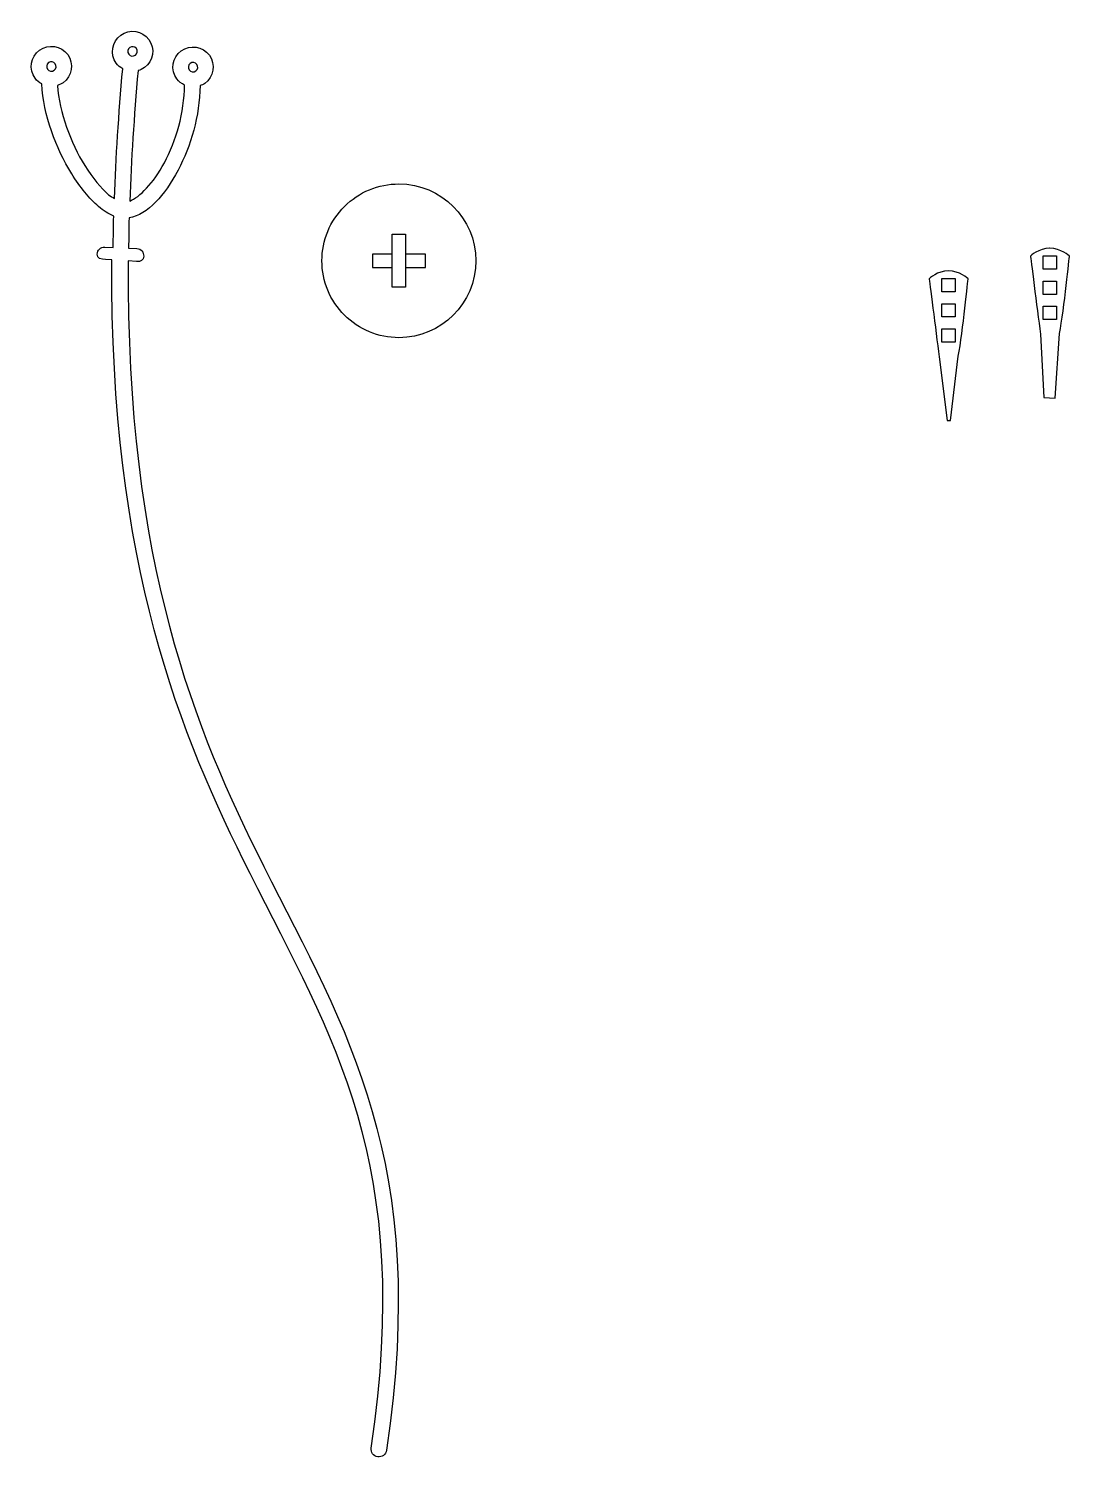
# Model space of a CAD drawing. Extents: x 39 to 274, y 24 to 348.
import ezdxf

# ---------------------------------------------------------------- set-up
doc = ezdxf.new("R2010")
doc.units = 0
doc.layers.add('Layer_1', color=7, linetype='CONTINUOUS')

msp = doc.modelspace()

# ---------------------------------------------------------------- linework, layer by layer
at = {"layer": 'Layer_1', "color": 7}
for p, q in [((61.695174, 343.242583), (61.695174, 343.242583)), ((41.254643, 342.657026), (41.254634, 342.657146)), ((43.311873, 339.825584), (43.311873, 339.825584)), ((75.383105, 339.66796), (75.383105, 339.66796)), ((56.024054, 298.025311), (57.940884, 297.935653)), ((57.629443, 295.144143), (56.184008, 295.194968)), ((63.200886, 294.773555), (61.314105, 294.913889)), ((61.423535, 297.77433), (63.312647, 297.686263))]:
    msp.add_line(p, q, dxfattribs=at)
at = {"layer": 'Layer_1', "color": 1}
for p, q in [((121.11612, 288.926257), (121.11612, 300.926257)), ((121.11612, 300.926257), (124.11612, 300.926257)), ((124.11612, 300.926257), (124.11612, 288.926257)), ((140.03694, 294.926257), (140.03694, 294.926257)), ((268.530972, 296.039829), (271.530966, 296.039829)), ((268.530972, 293.039836), (268.530972, 296.039829)), ((269.974161, 297.790841), (269.974131, 297.790841)), ((271.530966, 296.039829), (271.530966, 293.039836)), ((247.043764, 292.663301), (247.043734, 292.663301)), ((271.530966, 293.039836), (268.530972, 293.039836)), ((124.11612, 288.926257), (121.11612, 288.926257)), ((245.600572, 290.912289), (248.600566, 290.912289)), ((245.600572, 287.912296), (245.600572, 290.912289)), ((248.600566, 290.912289), (248.600566, 287.912296)), ((268.530972, 290.328053), (271.530966, 290.328053)), ((268.530972, 287.328061), (268.530972, 290.328053)), ((271.530966, 290.328053), (271.530966, 287.328061)), ((248.600566, 287.912296), (245.600572, 287.912296)), ((245.600572, 285.200513), (248.600566, 285.200513)), ((245.600572, 282.200521), (245.600572, 285.200513)), ((248.600566, 285.200513), (248.600566, 282.200521)), ((271.530966, 287.328061), (268.530972, 287.328061)), ((248.600566, 282.200521), (245.600572, 282.200521)), ((268.530972, 284.616276), (271.530966, 284.616276)), ((268.530972, 281.616284), (268.530972, 284.616276)), ((271.530966, 284.616276), (271.530966, 281.616284)), ((245.600572, 279.488736), (248.600566, 279.488736)), ((245.600572, 276.488744), (245.600572, 279.488736)), ((248.600566, 279.488736), (248.600566, 276.488744)), ((271.530966, 281.616284), (268.530972, 281.616284)), ((248.600566, 276.488744), (245.600572, 276.488744)), ((267.881751, 278.311379), (268.662808, 263.973193)), ((271.253729, 263.771595), (272.221531, 278.421899)), ((244.951354, 273.183839), (246.766744, 258.72513)), ((247.507784, 258.72513), (249.291134, 273.294359)), ((268.662808, 263.973193), (271.253729, 263.771595)), ((246.766744, 258.72513), (247.507784, 258.72513))]:
    msp.add_line(p, q, dxfattribs=at)
at = {"layer": 'Layer_1', "color": 5}
for p, q in [((116.615974, 296.426165), (116.615974, 293.426348)), ((121.11596, 296.426165), (116.615974, 296.426165)), ((121.11596, 293.426348), (121.11596, 296.426165)), ((124.116293, 296.426165), (124.116293, 293.426348)), ((128.616276, 296.426165), (124.116293, 296.426165)), ((128.616276, 293.426348), (128.616276, 296.426165)), ((116.615974, 293.426348), (121.11596, 293.426348)), ((124.116293, 293.426348), (128.616276, 293.426348))]:
    msp.add_line(p, q, dxfattribs=at)
at = {"layer": 'Layer_1', "color": 7}
for points in [[(59.637925, 346.074143), (61.660355, 347.543527), (64.542605, 347.085628), (66.01198, 345.063197)], [(41.254634, 342.657146), (43.277054, 344.126529), (46.159307, 343.66863), (47.628694, 341.64619)], [(58.62812, 339.698512), (57.158747, 341.720943), (57.615485, 344.604766), (59.637925, 346.074143)], [(61.695174, 343.242583), (61.203028, 342.88502), (61.10212, 342.247899), (61.459682, 341.755751)], [(63.18043, 343.00595), (62.822857, 343.498094), (62.18732, 343.600155), (61.695174, 343.242583)], [(66.01198, 345.063197), (67.481365, 343.040768), (67.026191, 340.158093), (65.003762, 338.688709)], [(73.325856, 342.49952), (75.348286, 343.968895), (78.232121, 343.512148), (79.701496, 341.489717)], [(40.244831, 336.281384), (38.775454, 338.303824), (39.232234, 341.187645), (41.254643, 342.657026)], [(44.797131, 339.588941), (44.439568, 340.081087), (43.804021, 340.183147), (43.311873, 339.825584)], [(47.628694, 341.64619), (49.098079, 339.623762), (48.642904, 336.741087), (46.620462, 335.2717)], [(61.459682, 341.755751), (61.817243, 341.263614), (62.454367, 341.162697), (62.946512, 341.520269)], [(62.946512, 341.520269), (63.438649, 341.87783), (63.537992, 342.513803), (63.18043, 343.00595)], [(72.317634, 336.125032), (70.848259, 338.147462), (71.303423, 341.030135), (73.325856, 342.49952)], [(76.869936, 339.432468), (76.512373, 339.924615), (75.875251, 340.025523), (75.383105, 339.66796)], [(79.701496, 341.489717), (81.170871, 339.467286), (80.71298, 336.585047), (78.690541, 335.11566)], [(43.311873, 339.825584), (42.819727, 339.468022), (42.718829, 338.830902), (43.076391, 338.338754)], [(43.076391, 338.338754), (43.433944, 337.846606), (44.071075, 337.7457), (44.563213, 338.10326)], [(44.563213, 338.10326), (45.05537, 338.460825), (45.154691, 339.096804), (44.797131, 339.588941)], [(58.219741, 309.045702), (58.566234, 318.320089), (59.149703, 328.051236), (60.07828, 338.436892)], [(60.07828, 338.436892), (59.525024, 338.747063), (59.022018, 339.156365), (58.62812, 339.698512)], [(63.557285, 338.031293), (62.622589, 327.562114), (62.031564, 317.758993), (61.687161, 308.443383)], [(65.003762, 338.688709), (64.558951, 338.365539), (64.061162, 338.171968), (63.557285, 338.031293)], [(75.383105, 339.66796), (74.890968, 339.310399), (74.791636, 338.674418), (75.149186, 338.18228)], [(75.149186, 338.18228), (75.506759, 337.690135), (76.141154, 337.58966), (76.633292, 337.947221)], [(76.633292, 337.947221), (77.125438, 338.304783), (77.227498, 338.940322), (76.869936, 339.432468)], [(41.759895, 334.996908), (41.18207, 335.309356), (40.65313, 335.719406), (40.244831, 336.281384)], [(48.529353, 314.641009), (44.931691, 320.446339), (42.139857, 327.918855), (41.759895, 334.996908)], [(46.620462, 335.2717), (46.21641, 334.978138), (45.761183, 334.817071), (45.306561, 334.6744)], [(45.306561, 334.6744), (45.759988, 328.544326), (48.273156, 321.698073), (51.503393, 316.48564)], [(69.525652, 317.119908), (72.174599, 322.093676), (74.048757, 328.505409), (74.101165, 334.743489)], [(74.101165, 334.743489), (73.419507, 335.058314), (72.785815, 335.48063), (72.317634, 336.125032)], [(77.590645, 334.615893), (77.517125, 327.721566), (75.497949, 320.889577), (72.613919, 315.474402)], [(78.690541, 335.11566), (78.351973, 334.869672), (77.966787, 334.755612), (77.590645, 334.615893)], [(54.634993, 307.220895), (52.486891, 309.037256), (50.408752, 311.608341), (48.529353, 314.641009)], [(51.503393, 316.48564), (53.236366, 313.689265), (55.15256, 311.36841), (56.895749, 309.894418)], [(72.613919, 315.474402), (69.571572, 309.761969), (65.834385, 305.424812), (61.520785, 304.638437)], [(61.687161, 308.443383), (63.846744, 309.358483), (67.045748, 312.463526), (69.525652, 317.119908)], [(56.895749, 309.894418), (57.384592, 309.481074), (57.782246, 309.31083), (58.219741, 309.045702)], [(58.039354, 305.063886), (56.867382, 305.535744), (55.728818, 306.295994), (54.634993, 307.220895)], [(57.940884, 297.935653), (57.975014, 300.314591), (57.966824, 302.610306), (58.039354, 305.063886)], [(61.513685, 304.638202), (61.443795, 302.269967), (61.457425, 300.07119), (61.423535, 297.77433)], [(61.520785, 304.638437), (61.518785, 304.638069), (61.515685, 304.638352), (61.513685, 304.638202)], [(54.303919, 296.411952), (54.348959, 297.377005), (55.058982, 298.069774), (56.024054, 298.025311)], [(56.184008, 295.194968), (55.218967, 295.240004), (54.259456, 295.44688), (54.303919, 296.411952)], [(88.909965, 156.13313), (73.23412, 187.34782), (57.165347, 225.69206), (57.629443, 295.144143)], [(61.314105, 294.913889), (60.828235, 226.145848), (76.452289, 188.74179), (92.039159, 157.70426)], [(64.834954, 295.939573), (64.789914, 294.974531), (64.165959, 294.729093), (63.200886, 294.773555)], [(63.312647, 297.686263), (64.27768, 297.641225), (64.879417, 296.904645), (64.834954, 295.939573)], [(116.35622, 25.92809), (126.0081, 90.69752), (107.69702, 118.72316), (88.909965, 156.13313)], [(92.039159, 157.70426), (110.73351, 120.47889), (129.58895, 90.97364), (119.81904, 25.41179)], [(117.82969, 23.93987), (116.87379, 24.08203), (116.21412, 24.97216), (116.35622, 25.92809)], [(119.81904, 25.41179), (119.67609, 24.45601), (118.78548, 23.79705), (117.82969, 23.93987)]]:
    msp.add_open_spline(points, degree=3, dxfattribs=at)
at = {"layer": 'Layer_1', "color": 1}
for points in [[(110.297751, 307.244635), (113.564788, 310.511671), (117.995842, 312.347072), (122.61613, 312.347071)], [(122.61613, 312.347071), (132.237378, 312.347068), (140.03694, 304.547505), (140.03694, 294.926257)], [(105.19531, 294.926257), (105.19531, 299.546545), (107.030713, 303.977598), (110.297751, 307.244635)], [(110.29775, 282.607879), (107.030713, 285.874916), (105.19531, 290.305969), (105.19531, 294.926257)], [(140.03694, 294.926257), (140.03694, 285.305008), (132.237379, 277.505445), (122.61613, 277.505442)], [(269.974131, 297.790841), (267.555441, 297.778146), (265.611601, 295.990231), (265.611601, 295.990231)], [(265.611601, 295.990231), (265.611601, 295.990231), (267.143781, 284.18868), (267.881751, 278.311379)], [(270.030961, 297.790841), (270.011961, 297.790891), (269.993061, 297.790891), (269.974161, 297.790841)], [(274.450331, 295.990231), (274.450331, 295.990231), (272.471881, 297.790818), (270.030961, 297.790841)], [(272.221531, 278.421899), (273.257211, 284.121507), (274.450331, 295.990231), (274.450331, 295.990231)], [(247.043734, 292.663301), (244.625044, 292.650606), (242.681204, 290.862691), (242.681204, 290.862691)], [(247.100564, 292.663301), (247.081564, 292.663351), (247.062697, 292.663301), (247.043764, 292.663301)], [(251.519934, 290.862691), (251.519934, 290.862691), (249.541484, 292.663278), (247.100564, 292.663301)], [(242.681204, 290.862691), (242.681204, 290.862691), (244.213384, 279.06114), (244.951354, 273.183839)], [(249.291134, 273.294359), (250.326814, 278.993966), (251.519934, 290.862691), (251.519934, 290.862691)], [(122.61613, 277.505442), (117.995842, 277.505441), (113.564788, 279.340842), (110.29775, 282.607879)]]:
    msp.add_open_spline(points, degree=3, dxfattribs=at)

doc.saveas('drawing.dxf')
